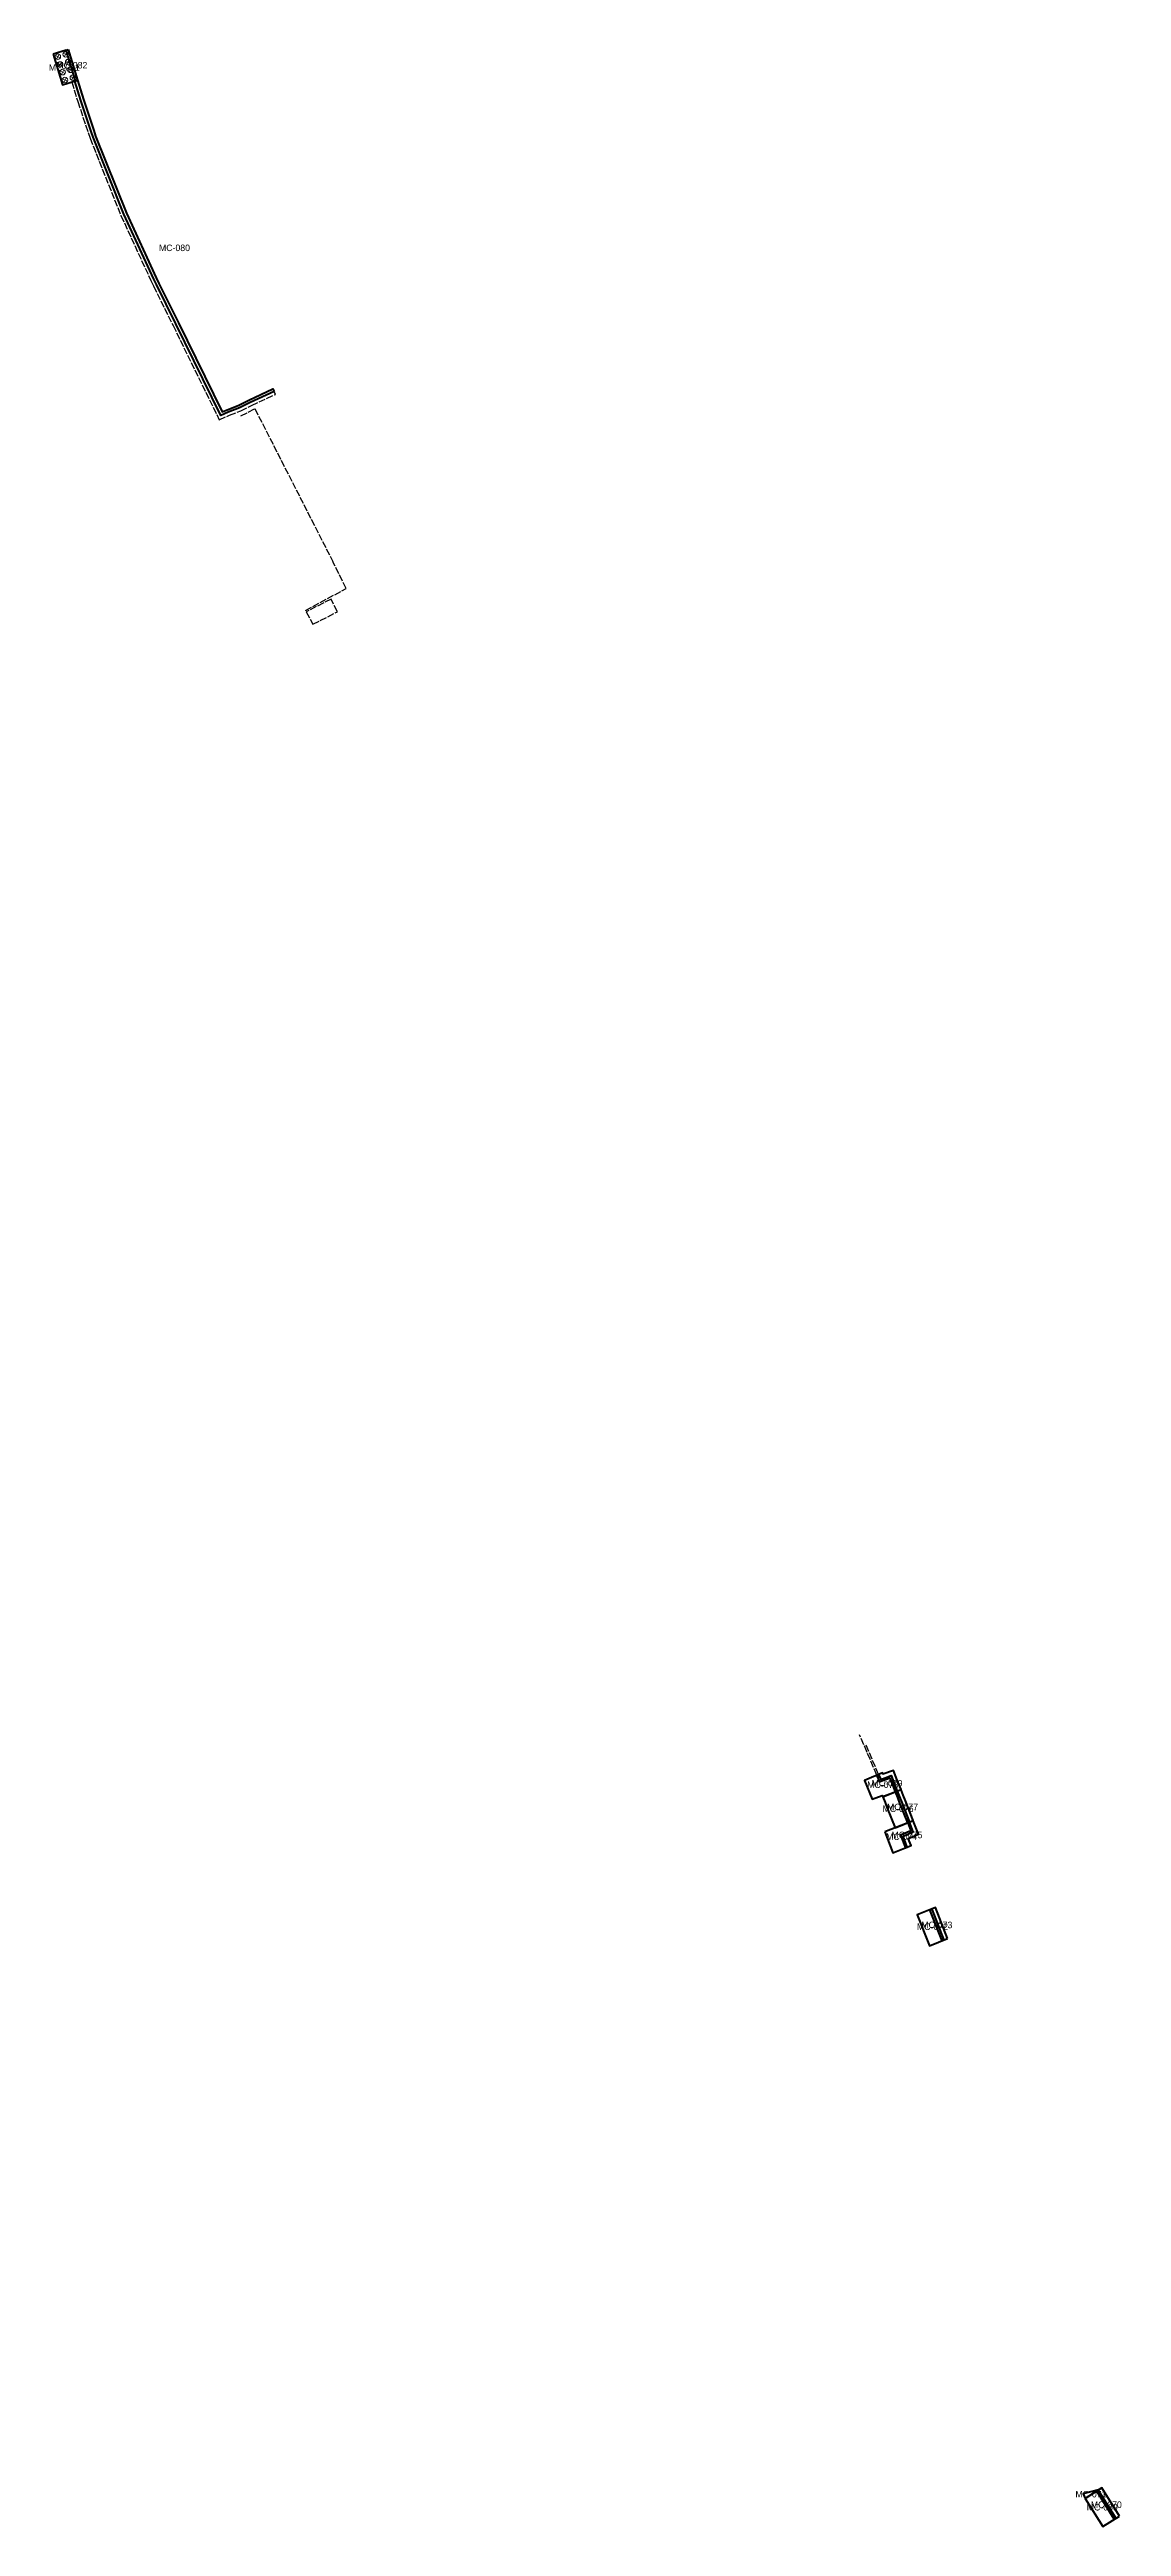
# Model space of a CAD drawing. Header units: metres. Extents: x 105432 to 106168, y 113100 to 118100.
# Drawn here: x 105701.4 to 105898.8, y 117643.9 to 118099.8 of the extents above; entities that cross this region are included whole.
import ezdxf
from ezdxf.enums import TextEntityAlignment as Align

# ---------------------------------------------------------------- set-up
doc = ezdxf.new("R2010")
doc.units = ezdxf.units.M
doc.linetypes.add('DASHED', pattern=[1.524, 1.27, -0.254])
for name, color, linetype, lineweight in [('45-COD-ESTRUCTURAS', 8, 'CONTINUOUS', 5), ('50-EST-MURO-CONTENCION', 34, 'CONTINUOUS', 40), ('50-EST-MURO-EJE', 32, 'DASHED', 25), ('50-EST-PILOTE', 33, 'CONTINUOUS', 18)]:
    doc.layers.add(name, color=color, linetype=linetype, lineweight=lineweight)

# ---------------------------------------------------------------- blocks, each defined once
blk = doc.blocks.new('PILOTE')
for p, q in [((-0.35, -0.35), (0.35, 0.35)), ((-0.35, 0.35), (0.35, -0.35))]:
    blk.add_line(p, q)
blk.add_circle((0, 0), 0.5)

msp = doc.modelspace()

# ---------------------------------------------------------------- linework, layer by layer
at = {"layer": '50-EST-MURO-CONTENCION'}
for points in [[(105702.1119, 118098.9535), (105703.8261, 118093.3076), (105706.2181, 118094.0345), (105704.5034, 118099.6799), (105702.1119, 118098.9535)], [(105704.8869, 118099.7964), (105706.602, 118094.1505), (105706.602, 118094.1505), (105706.2181, 118094.0345), (105704.5033, 118099.6799), (105704.8869, 118099.7964)], [(105742.7782, 118036.8743), (105738.3709, 118034.8393), (105736.4052, 118033.8315), (105734.3307, 118033.0245), (105732.9855, 118032.4466), (105724.7168, 118049.2891), (105721.1344, 118056.5422), (105720.6459, 118057.5313), (105715.1346, 118069.5027), (105709.4648, 118083.6748), (105709.1095, 118084.739), (105707.2098, 118090.4292), (105706.1235, 118094.0052), (105706.602, 118094.1505), (105707.6862, 118090.5811), (105709.5837, 118084.8974), (105709.9344, 118083.847), (105715.5941, 118069.7002), (105721.0972, 118057.7466), (105721.5827, 118056.7636), (105725.1654, 118049.51), (105733.2249, 118033.0936), (105734.1413, 118033.4873), (105736.1999, 118034.2881), (105738.152, 118035.289), (105742.5668, 118037.3211), (105742.7782, 118036.8743)], [(105854.8698, 117778.1873), (105858.2182, 117779.5094), (105857.7123, 117780.7907), (105856.8163, 117783.0601), (105854.8878, 117782.3446), (105854.7831, 117782.5894), (105851.473, 117781.1741), (105852.9256, 117777.7768), (105854.7628, 117778.4584), (105854.8698, 117778.1873)], [(105853.7717, 117782.157), (105854.0935, 117782.2946), (105854.479, 117781.393), (105856.3884, 117782.1014), (105857.0147, 117780.5152), (105857.5206, 117779.234), (105857.1951, 117779.1055), (105856.6892, 117780.3867), (105856.1888, 117781.6541), (105854.2882, 117780.9489), (105853.7717, 117782.157)], [(105860.4665, 117773.8155), (105859.0407, 117777.4264), (105858.6245, 117778.4805), (105858.2256, 117779.4908), (105854.8771, 117778.1687), (105855.2761, 117777.1584), (105855.6923, 117776.1043), (105857.115, 117772.501), (105860.4665, 117773.8155)], [(105857.2024, 117779.0869), (105857.528, 117779.2154), (105857.9269, 117778.2051), (105858.3431, 117777.1509), (105859.7682, 117773.5417), (105859.4424, 117773.4139), (105858.0176, 117777.0224), (105857.6014, 117778.0766), (105857.2024, 117779.0869)], [(105855.2166, 117771.7349), (105856.719, 117767.9044), (105860.0663, 117769.2295), (105859.5515, 117770.5421), (105861.4416, 117771.3458), (105860.4738, 117773.7969), (105855.2166, 117771.7349)], [(105859.4498, 117773.3953), (105860.0249, 117771.9387), (105858.1369, 117771.136), (105859.0435, 117768.8246), (105859.3689, 117768.9535), (105858.587, 117770.947), (105860.4757, 117771.75), (105859.7756, 117773.5231), (105859.4498, 117773.3953)], [(105866.7913, 117752.1097), (105864.5591, 117757.7903), (105861.2099, 117756.4644), (105863.4401, 117750.7928), (105866.7913, 117752.1097)], [(105866.0932, 117751.8354), (105865.7674, 117751.7074), (105863.5362, 117757.3853), (105863.8616, 117757.5141), (105866.0932, 117751.8354)], [(105892.123, 117649.0561), (105894.5884, 117650.6113), (105891.7662, 117649.8946), (105892.123, 117649.0561)], [(105898.4144, 117645.8088), (105895.1709, 117650.979), (105892.123, 117649.0561), (105895.3629, 117643.8944), (105898.4144, 117645.8088)], [(105897.7813, 117645.4116), (105897.4848, 117645.2256), (105894.2427, 117650.3934), (105894.5387, 117650.5801), (105897.7813, 117645.4116)]]:
    msp.add_lwpolyline(points, close=True, dxfattribs=at)
at = {"layer": '50-EST-MURO-EJE'}
for points in [[(105743.0349, 118036.332), (105742.7782, 118036.8743), (105738.3709, 118034.8393), (105736.4052, 118033.8315), (105734.3307, 118033.0245), (105732.9855, 118032.4466), (105724.7168, 118049.2891), (105721.1344, 118056.5422), (105720.6459, 118057.5313), (105715.1346, 118069.5027), (105709.4648, 118083.6748), (105709.1095, 118084.739), (105707.2098, 118090.4292), (105706.1234, 118094.0057), (105705.5493, 118093.8313), (105706.6381, 118090.247), (105708.5403, 118084.549), (105708.9012, 118083.4682), (105714.5832, 118069.2656), (105720.1043, 118057.2729), (105720.5965, 118056.2765), (105724.1785, 118049.0241), (105732.6983, 118031.6701), (105734.558, 118032.4691), (105736.6515, 118033.2835), (105738.6336, 118034.2998), (105743.0349, 118036.332)], [(105736.6808, 118032.3522), (105739.2471, 118033.6963), (105753.5875, 118005.574)], [(105748.58, 117996.571), (105756.0365, 118000.5816), (105753.6167, 118005.5165)], [(105753.2825, 117998.6231), (105748.7121, 117996.321), (105749.946, 117994.0042), (105754.4512, 117996.3294), (105753.2708, 117998.6171)], [(105853.7638, 117782.1753), (105850.5969, 117789.582)], [(105854.0857, 117782.3129), (105851.6875, 117787.9218)], [(105851.4651, 117781.1925), (105854.7753, 117782.6078)]]:
    msp.add_lwpolyline(points, dxfattribs=at)

# ---------------------------------------------------------------- block references
at = {"layer": '50-EST-PILOTE'}
for p, rotation in [((105702.983, 118098.4865), 106.9), ((105703.419, 118097.0513), 106.9), ((105704.4183, 118098.9225), 286.9), ((105704.8542, 118097.4872), 286.9), ((105703.8549, 118095.616), 106.9), ((105704.2909, 118094.1808), 106.9), ((105705.2902, 118096.052), 286.9), ((105705.7261, 118094.6167), 106.9)]:
    msp.add_blockref('PILOTE', p, dxfattribs=dict(at, rotation=rotation))

# ---------------------------------------------------------------- texts
at = {"layer": '45-COD-ESTRUCTURAS'}
for s, p in [('MC-081', (105704.165, 118096.49375)), ('MC-082', (105705.55265, 118096.91545)), ('MC-080', (105724.45085, 118063.29855)), ('MC-078', (105854.8456, 117780.41845)), ('MC-079', (105855.64615, 117780.70005)), ('MC-076', (105857.6718, 117775.9959)), ('MC-077', (105858.4853, 117776.31465)), ('MC-074', (105858.3291, 117770.85065)), ('MC-075', (105859.3063, 117771.17385)), ('MC-073', (105864.8147, 117754.61075)), ('MC-072', (105864.0006, 117754.29155)), ('MC-071', (105893.1773, 117649.8337)), ('MC-069', (105895.2687, 117647.4367)), ('MC-070', (105896.012, 117647.90285))]:
    msp.add_text(s, height=1.2, dxfattribs=at).set_placement(p, align=Align.MIDDLE_CENTER)

doc.saveas('drawing.dxf')
